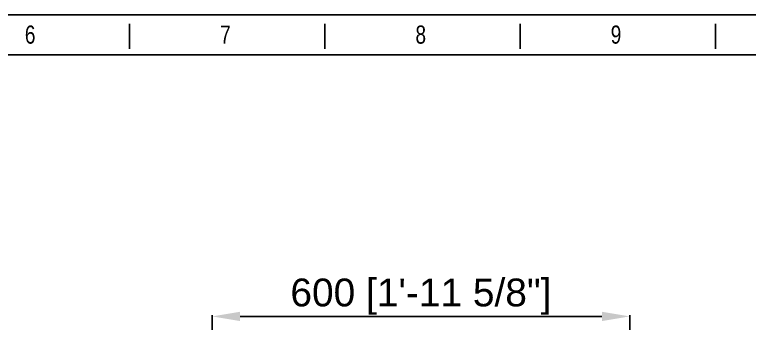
# Model space of a CAD drawing. Header units: millimetres. Extents: x 710 to 26878, y 589 to 5187.
# Drawn here: x 4924 to 5980, y 2462 to 2906 of the extents above; entities that cross this region are included whole.
import ezdxf

# ---------------------------------------------------------------- set-up
doc = ezdxf.new("R2010")
doc.units = ezdxf.units.MM
doc.styles.add('CKSTANDARD', font='arial.ttf')
doc.styles.add('Roamns', font='romans.shx')
doc.styles.get("Standard").update_dxf_attribs({"font": 'arial.ttf'})
doc.dimstyles.new('DIMSTYLE_5-scale4', dxfattribs={"dimscale": 2, "dimtxt": 20, "dimasz": 20, "dimexe": 1, "dimexo": 0, "dimgap": 1.25, "dimtad": 1, "dimzin": 9, "dimdsep": 46, "dimtxsty": 'Standard', "dimcen": 0.09, "dimclre": 256, "dimclrt": 256, "dimadec": 1, "dimazin": 2, "dimtp": 0.15, "dimtm": 0.15, "dimtfac": 0.8, "dimtmove": 0, "dimatfit": 3, "dimfxl": 1, "dimtolj": 1, "dimarcsym": 0})

# ---------------------------------------------------------------- blocks, each defined once
blk = doc.blocks.new('standard template')
for p, q in [((18933, 30728), (18933, 30325)), ((22104, 30728), (22104, 30325)), ((25276, 30728), (25276, 30325)), ((28448, 30728), (28448, 30325))]:
    blk.add_line(p, q)
blk.add_lwpolyline([(37963, 4700), (-97, 4700), (-97, 30879), (37963, 30879)], close=True)
at = {"color": 7}
blk.add_lwpolyline([(456, 6674), (456, 5964), (456, 5254), (456, 30226), (37409, 30226), (37409, 5254)], dxfattribs=at)
at = {"style": 'CKSTANDARD', "width": 0.75}
for s, p in [('6', (17231, 30408)), ('7', (20403, 30408)), ('8', (23575, 30408)), ('9', (26746, 30408))]:
    blk.add_text(s, height=295, dxfattribs=at).set_placement(p)
at = {"style": 'Roamns'}
for tag, p in [('PAGE_NAME', (27466, 7594)), ('PROJECT_NAME', (27466, 6884)), ('DRAWN_NAME', (27466, 6174)), ('VERSION', (34241, 6174)), ('SELECT_DATA', (27466, 5464)), ('PAGE_NUMBER', (34241, 5464))]:
    blk.add_attdef(tag, p, '', height=285, dxfattribs=at)
blk = doc.blocks.new('*D38')
at = {"color": 0, "lineweight": -2, "transparency": 16777216}
for p, q in [((4916.7, 2374.8), (4916.7, 2414.8)), ((4916.7, 2334.8), (4916.7, 2326.8)), ((4916.7, 2286.8), (4916.7, 2246.8))]:
    blk.add_line(p, q, dxfattribs=at)
at = {"lineweight": -2, "transparency": 16777216}
for p, q in [((4837.2, 2334.8), (4918.7, 2334.8)), ((4837.2, 2326.8), (4918.7, 2326.8))]:
    blk.add_line(p, q, dxfattribs=at)
at = {"color": 0, "transparency": 16777216}
for points in [[(4910, 2374.8), (4923.4, 2374.8), (4916.7, 2334.8)], [(4910, 2286.8), (4923.4, 2286.8), (4916.7, 2326.8)]]:
    blk.add_solid(points, dxfattribs=at)
at = {"layer": 'Defpoints', "color": 0, "transparency": 16777216}
for p in [(4837.2, 2334.8), (4837.2, 2326.8), (4916.7, 2326.8)]:
    blk.add_point(p, dxfattribs=at)
at = {"transparency": 16777216, "insert": (4887.9, 2330.8), "char_height": 40, "attachment_point": 5, "rotation": 90}
blk.add_mtext('\\A1;2{\\fSimSun|b0|i0|c134|p2;—}%%C8 [3/8"]', dxfattribs=at)
blk = doc.blocks.new('*D48')
at = {"lineweight": -2, "transparency": 16777216}
for p, q in [((5207.7, 2284.3), (5207.7, 2474.1)), ((5807.7, 2284.3), (5807.7, 2474.1))]:
    blk.add_line(p, q, dxfattribs=at)
at = {"color": 0, "lineweight": -2, "transparency": 16777216}
blk.add_line((5247.7, 2472.1), (5767.7, 2472.1), dxfattribs=at)
at = {"color": 0, "transparency": 16777216}
for points in [[(5247.7, 2478.8), (5247.7, 2465.4), (5207.7, 2472.1)], [(5767.7, 2478.8), (5767.7, 2465.4), (5807.7, 2472.1)]]:
    blk.add_solid(points, dxfattribs=at)
at = {"layer": 'Defpoints', "color": 0, "transparency": 16777216}
for p in [(5807.7, 2472.1), (5207.7, 2284.3), (5807.7, 2284.3)]:
    blk.add_point(p, dxfattribs=at)
at = {"transparency": 16777216, "insert": (5507.7, 2500.5), "char_height": 40, "attachment_point": 5}
blk.add_mtext('\\A1;600 [1\'-11 5/8"]', dxfattribs=at)

msp = doc.modelspace()

# ---------------------------------------------------------------- block references
at = {"lineweight": -3, "transparency": 33554595, "xscale": 0.0885002660397285, "yscale": 0.0885002660397285, "zscale": 0.0885002660397285}
msp.add_blockref('standard template', (3413.4192, 173.2812), dxfattribs=at)

# ---------------------------------------------------------------- dimensions: what is measured, and where the dimension line sits
dim = msp.add_linear_dim(base=(5807.709, 2472.1041), p1=(5207.709, 2284.3453), p2=(5807.709, 2284.3453), dimstyle='DIMSTYLE_5-scale4')
dim.commit()
dim.dimension.update_dxf_attribs({"geometry": '*D48', "text_midpoint": (5507.709, 2500.4977)})
dim = msp.add_linear_dim(base=(4916.712, 2326.8453), p1=(4837.1525, 2334.8453), p2=(4837.1525, 2326.8453), angle=90, text='2{\\fSimSun|b0|i0|c134|p2;—}%%C<>', dimstyle='DIMSTYLE_5-scale4', override={"dimarcsym": 1})
dim.commit()
dim.dimension.update_dxf_attribs({"geometry": '*D38', "text_midpoint": (4916.712, 2330.8453), "dimtype": 160})

doc.saveas('drawing.dxf')
